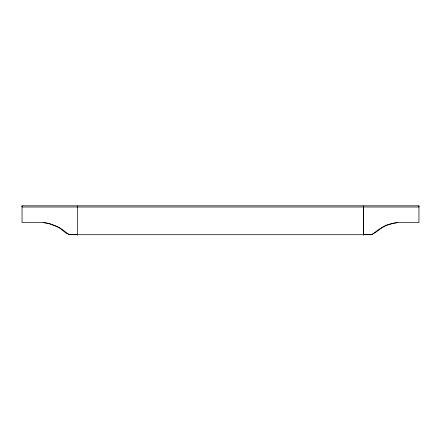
<?xml version="1.0" encoding="UTF-8"?>
<svg xmlns="http://www.w3.org/2000/svg" width="441" height="441" viewBox="0 0 441 441"><rect width="100%" height="100%" fill="white"/><g stroke="black" fill="none" stroke-linecap="round" stroke-linejoin="round"><path stroke-width="0.66" d="M22.05 205.875L22.05 207.005L418.95 207.005L418.95 205.82L22.05 205.82L22.05 222.584L43.212 222.584A42.749 42.612 -64.4 0 1 50.224 223.945L59.022 227.545L66.475 233.438L70.113 234.711L370.887 234.711L372.265 234.419L377.937 230.064A42.545 42.545 0 0 1 386.277 225.505L390.776 223.945A42.612 42.612 0 0 1 397.788 222.584L418.95 222.584L418.95 205.82M77.616 235.185L77.616 205.875M363.384 235.185L363.384 205.853M370.887 234.711C377.959 232.385 382.738 224.888 390.781 223.951A42.749 42.612 64.4 0 1 397.788 222.584M372.265 234.419L363.384 234.711L363.384 206.851M43.212 222.584A42.612 42.612 0 0 1 50.219 223.951L54.723 225.505A42.545 42.545 0 0 1 63.063 230.064L68.735 234.419L77.616 234.711M70.113 234.711L68.735 234.419"/></g></svg>
